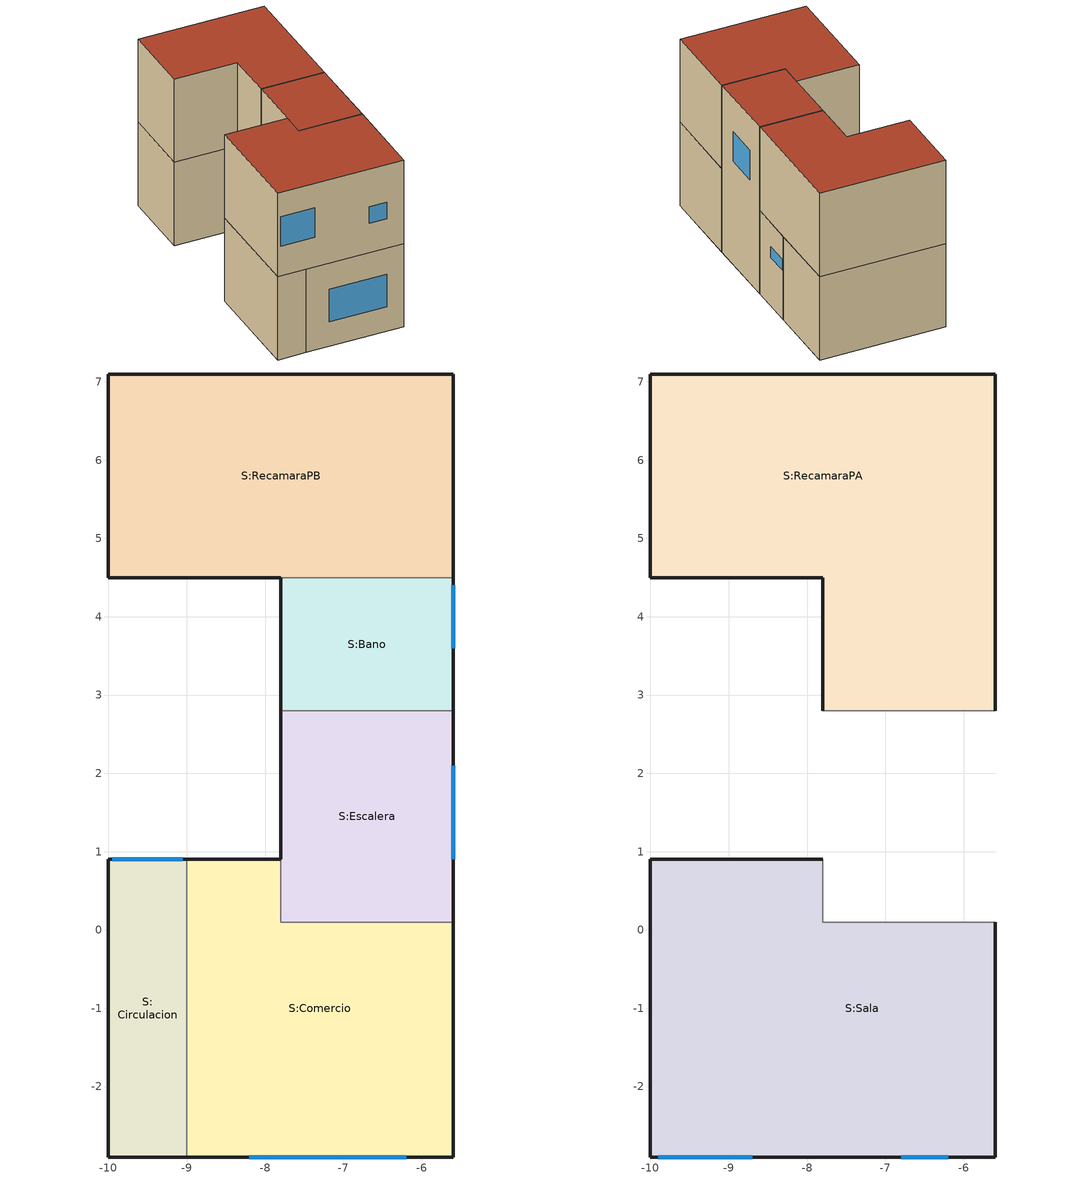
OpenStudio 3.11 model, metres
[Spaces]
S:Escalera
 floor adiabatic: -5.6,2.8 -5.6,0.1 -7.8,0.1 -7.8,0.9 -7.8,2.8 z0
 wall outside: -7.8,2.8 -7.8,0.9 / -5.6,0.1 -5.6,2.8 z0:6.2
 wall to S:Sala: -7.8,0.9 -7.8,0.1 -5.6,0.1 z3.1:6.2
 wall to S:Bano: -5.6,2.8 -7.8,2.8 z0:3.1
 wall to S:Comercio: -7.8,0.9 -7.8,0.1 -5.6,0.1 z0:3.1
 wall to S:RecamaraPA: -5.6,2.8 -7.8,2.8 z3.1:6.2
 window: -5.6,0.9 -5.6,2.1 z3.84:4.94
 roof outside: -7.8,2.8 -7.8,0.9 -7.8,0.1 -5.6,0.1 -5.6,2.8 z6.2
S:Comercio
 floor adiabatic: -9,-2.9 -9,0.9 -7.8,0.9 -7.8,0.1 -5.6,0.1 -5.6,-2.9 z0
 wall outside: -9,-2.9 -5.6,-2.9 -5.6,0.1 / -7.8,0.9 -9,0.9 z0:3.1
 wall to S:Circulacion: -9,0.9 -9,-2.9 z0:3.1
 window: -8.2,-2.9 -6.2,-2.9 z0.91:2.13
S:Bano
 floor adiabatic: -5.6,4.5 -5.6,2.8 -7.8,2.8 -7.8,4.5 z0
 wall outside: -5.6,2.8 -5.6,4.5 / -7.8,4.5 -7.8,2.8 z0:3.1
 wall to S:RecamaraPB: -5.6,4.5 -7.8,4.5 z0:3.1
 window: -5.6,3.6 -5.6,4.4 z1.8:2.2
S:Circulacion
 floor adiabatic: -9,0.9 -9,-2.9 -10,-2.9 -10,0.9 z0
 wall outside: -9,0.9 -10,0.9 -10,-2.9 -9,-2.9 z0:3.1
 window: -9.05,0.9 -9.95,0.9 z0.05:2.95
S:RecamaraPB
 floor adiabatic: -5.6,7.1 -5.6,4.5 -7.8,4.5 -10,4.5 -10,7.1 z0
 wall outside: -5.6,4.5 -5.6,7.1 -10,7.1 -10,4.5 -7.8,4.5 z0:3.1
S:Sala
 floor to S:Comercio: -7.8,0.9 -7.8,0.1 -5.6,0.1 -5.6,-2.9 -9,-2.9 -9,0.9 z3.1
 floor to S:Circulacion: -9,0.9 -9,-2.9 -10,-2.9 -10,0.9 z3.1
 wall outside: -7.8,0.9 -10,0.9 -10,-2.9 -5.6,-2.9 -5.6,0.1 z3.1:6.2
 window: -9.9,-2.9 -8.7,-2.9 z4.2:5.3; -6.8,-2.9 -6.2,-2.9 z4.2:4.8
 roof outside: -5.6,-2.9 -5.6,0.1 -7.8,0.1 -7.8,0.9 -10,0.9 -10,-2.9 z6.2
S:RecamaraPA
 floor to S:Bano: -5.6,4.5 -5.6,2.8 -7.8,2.8 -7.8,4.5 z3.1
 floor to S:RecamaraPB: -5.6,7.1 -5.6,4.5 -10,4.5 -10,7.1 z3.1
 wall outside: -5.6,2.8 -5.6,7.1 -10,7.1 -10,4.5 -7.8,4.5 -7.8,2.8 z3.1:6.2
 roof outside: -5.6,2.8 -5.6,7.1 -10,7.1 -10,4.5 -7.8,4.5 -7.8,2.8 z6.2
[Site]
Cuidad.Mexico.Central: Latitude {deg}=39.7653; Longitude {deg}=39.7653; Time Zone {hr}=-6; Elevation {m}=2303; Keep Site Location Information=No
[ClimateZones]
Climate Zone Institution Name 1=ASHRAE; Climate Zone Document Name 1=ANSI/ASHRAE Standard 169; Climate Zone Document Year 1=2006; Climate Zone Institution Name 2=CEC; Climate Zone Document Name 2=California Climate Zone Descriptions; Climate Zone Document Year 2=1995
[Building]
Building 1: North Axis {deg}=-0; Default Construction Set=P3A1
[Material]
Name | Roughness | Thickness {m} | Conductivity {W/m-K} | Density {kg/m3} | Specific Heat {J/kg-K} | Solar Absorptance | Visible Absorptance
yeso0p5cma0p3 | Smooth | 0.005 | 0.372 | 800 | 1000 | 0.3 | 0.3
tabique14cma0p6 | Rough | 0.14 | 0.7 | 1970 | 800 | 0.6 | 0.6
mortero2cm0p4 | Rough | 0.02 | 0.72 | 1890 | 837 | 0.4 | 0.4
CAD12cm0p7 | MediumRough | 0.12 | 1.74 | 2300 | 1000
impermeabilizante0p1cma0p4 | Smooth | 0.001 | 0.55 | 1300 | 1460 | 0.4 | 0.4
[Construction]
muroInterior: yeso0p5cma0p3, tabique14cma0p6, yeso0p5cma0p3
muroExterior: mortero2cm0p4, tabique14cma0p6, yeso0p5cma0p3
techoPB: mortero2cm0p4, CAD12cm0p7, mortero2cm0p4
techoPA: impermeabilizante0p1cma0p4, mortero2cm0p4, CAD12cm0p7, mortero2cm0p4
pisoPB: CAD12cm0p7
ventana3mm: Clear 3mm
[DefaultConstructionSet]
P3A1: Default Exterior Surface Constructions=Default Surface Constructions 1; Default Interior Surface Constructions=Default Surface Constructions 2; Default Ground Contact Surface Constructions=Default Surface Constructions 3; Default Exterior SubSurface Constructions=Default Sub Surface Constructions 1; Default Interior SubSurface Constructions=Default Sub Surface Constructions 2; Adiabatic Surface Construction=pisoPB
[DefaultSurfaceConstructions]
Name | Floor Construction | Wall Construction | Roof Ceiling Construction
Default Surface Constructions 1 | pisoPB | muroExterior | techoPA
Default Surface Constructions 2 |  | muroInterior | techoPB
Default Surface Constructions 3
[DefaultSubSurfaceConstructions]
Name | Fixed Window Construction
Default Sub Surface Constructions 1 | ventana3mm
Default Sub Surface Constructions 2
[WindowMaterial:Glazing]
Clear 3mm: Optical Data Type=SpectralAverage; Thickness {m}=0.003; Solar Transmittance at Normal Incidence=0.837; Front Side Solar Reflectance at Normal Incidence=0.075; Back Side Solar Reflectance at Normal Incidence=0; Visible Transmittance at Normal Incidence=0.898; Front Side Visible Reflectance at Normal Incidence=0.081; Back Side Visible Reflectance at Normal Incidence=0; Infrared Transmittance at Normal Incidence=0; Front Side Infrared Hemispherical Emissivity=0.84; Back Side Infrared Hemispherical Emissivity=0.84; Conductivity {W/m-K}=0.9; Dirt Correction Factor for Solar and Visible Transmittance=1; Solar Diffusing=No
[Space] Space Type=5cah
Name | Building Story | Thermal Zone
S:Sala | PA | Sala
S:RecamaraPB | PB | RecamaraPB
S:Escalera | PB | Escalera
S:Comercio | PB | Comercio
S:RecamaraPA | PA | RecamaraPA
S:Bano | PB | Bano
S:Circulacion | PB | Circulacion
[BuildingStory] Nominal Floor to Floor Height {m}=3.1; Nominal Floor to Ceiling Height {m}=3.1
Name | Nominal Z Coordinate {m}
PA | 3.1
PB | 0
[ThermalZone] Multiplier=1; Use Ideal Air Loads=No
Comercio; Escalera; Bano; RecamaraPB; Sala; RecamaraPA; Circulacion
[Sizing:Zone] Zone Cooling Design Supply Air Temperature Input Method=SupplyAirTemperature; Zone Cooling Design Supply Air Temperature {C}=14; Zone Cooling Design Supply Air Temperature Difference {deltaC}=11.11; Zone Heating Design Supply Air Temperature Input Method=SupplyAirTemperature; Zone Heating Design Supply Air Temperature {C}=40; Zone Heating Design Supply Air Temperature Difference {deltaC}=11.11; Zone Cooling Design Supply Air Humidity Ratio {kg-H2O/kg-air}=0.0085; Zone Heating Design Supply Air Humidity Ratio {kg-H2O/kg-air}=0.008; Cooling Design Air Flow Method=DesignDay; Heating Design Air Flow Method=DesignDay; Account for Dedicated Outdoor Air System=No; Dedicated Outdoor Air System Control Strategy=NeutralSupplyAir; Dedicated Outdoor Air Low Setpoint Temperature for Design {C}=autosize; Dedicated Outdoor Air High Setpoint Temperature for Design {C}=autosize; Zone Load Sizing Method=Sensible Load Only No Latent Load; Zone Latent Cooling Design Supply Air Humidity Ratio Input Method=HumidityRatioDifference; Zone Cooling Design Supply Air Humidity Ratio Difference {kgWater/kgDryAir}=0.005; Zone Latent Heating Design Supply Air Humidity Ratio Input Method=HumidityRatioDifference; Zone Humidification Design Supply Air Humidity Ratio Difference {kgWater/kgDryAir}=0.005; Sizing Option=Coincident; Heating Coil Sizing Method=None; Maximum Heating Capacity To Cooling Load Sizing Ratio {W/W}=1
Comercio; Escalera; Bano; RecamaraPB; Sala; RecamaraPA; Circulacion
[SpaceType]
5cah
[SpaceInfiltration:DesignFlowRate]
5cah: Space or SpaceType=5cah; Schedule=ventilacion_nocturna; Design Flow Rate Calculation Method=AirChanges/Hour; Flow per Exterior Surface Area {m3/s-m2}=0; Air Changes per Hour {1/hr}=5; Density Basis=Outdoor
[Schedule:Ruleset]
ventilacion_nocturna: Default Day Schedule=Schedule Day 1
[Schedule:Day]
Schedule Day 1: 6, 0, 1, 18, 0, 0.108217, 24, 0, 1
